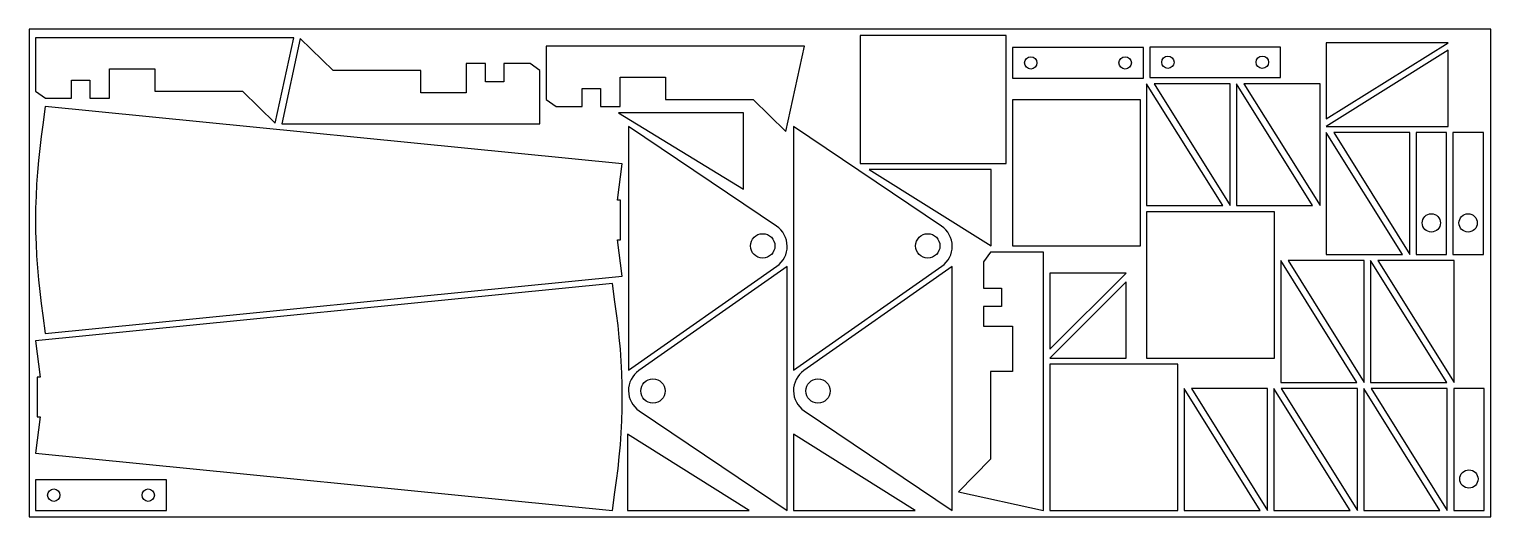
# Model space of a CAD drawing. Header units: metres. Extents: x 0 to 2400, y 0 to 800.
import ezdxf

# ---------------------------------------------------------------- set-up
doc = ezdxf.new("R2010")
doc.units = ezdxf.units.M

msp = doc.modelspace()

# ---------------------------------------------------------------- linework, layer by layer
for points in [[(0, 0), (2400, 0), (2400, 800), (0, 800)], [(404, 646), (434.4, 785.7), (10.4, 785.7), (10.4, 698.5), (26.6, 686.8), (69.6, 686.8), (69.6, 716.7), (99.6, 716.7), (99.6, 686.8), (131.7, 686.8), (131.7, 734.8), (206.1, 734.8), (206.1, 698.5), (350.1, 698.5)], [(445, 784.6), (414.7, 644.9), (838.7, 644.9), (838.7, 732.1), (822.5, 743.8), (779.5, 743.8), (779.5, 713.9), (749.5, 713.9), (749.5, 743.8), (717.3, 743.8), (717.3, 695.8), (642.9, 695.8), (642.9, 732.1), (498.9, 732.1)], [(1242.5, 632.3), (1272.9, 772.1), (848.9, 772.1), (848.9, 684.9), (865.1, 673.2), (908.1, 673.2), (908.1, 703), (938.1, 703), (938.1, 673.2), (970.3, 673.2), (970.3, 721.2), (1044.6, 721.2), (1044.6, 684.9), (1188.6, 684.9)], [(1364.3, 579.7), (1604.3, 579.7), (1604.3, 789.7), (1364.3, 789.7)], [(1829.7, 719.8), (1829.7, 769.8), (1614.7, 769.8), (1614.7, 719.8)], [(2054.9, 720.8), (2054.9, 770.8), (1839.9, 770.8), (1839.9, 720.8)], [(2129.9, 777.8), (2129.9, 652.8), (2329.9, 777.8)], [(2329.9, 640.6), (2329.9, 765.6), (2129.9, 640.6)], [(1834.9, 510.7), (1959.9, 510.7), (1834.9, 710.7)], [(1972.1, 710.7), (1847.1, 710.7), (1972.1, 510.7)], [(1982.4, 510.7), (2107.4, 510.7), (1982.4, 710.7)], [(2119.6, 710.7), (1994.6, 710.7), (2119.6, 510.7)], [(1824.7, 444.4), (1824.7, 684.4), (1614.7, 684.4), (1614.7, 444.4)], [(1172.8, 662.8), (967.8, 662.8), (1172.8, 537.8)], [(2129.9, 430.5), (2254.9, 430.5), (2129.9, 630.5)], [(2267.1, 630.5), (2142.1, 630.5), (2267.1, 430.5)], [(2277.4, 430.5), (2327.4, 430.5), (2327.4, 630.5), (2277.4, 630.5)], [(2337.8, 430.5), (2387.8, 430.5), (2387.8, 630.5), (2337.8, 630.5)], [(1579.5, 569.6), (1379.5, 569.6), (1579.5, 444.6)], [(2044.9, 260.5), (2044.9, 500.5), (1834.9, 500.5), (1834.9, 260.5)], [(1526, 40.7), (1665.8, 10.4), (1665.8, 434.4), (1578.6, 434.4), (1566.9, 418.1), (1566.9, 375.1), (1596.7, 375.1), (1596.7, 345.1), (1566.9, 345.1), (1566.9, 313), (1614.9, 313), (1614.9, 238.6), (1578.6, 238.6), (1578.6, 94.6)], [(2055.2, 220.4), (2180.2, 220.4), (2055.2, 420.4)], [(2192.3, 420.4), (2067.3, 420.4), (2192.3, 220.4)], [(2202.7, 220.4), (2327.7, 220.4), (2202.7, 420.4)], [(2339.8, 420.4), (2214.8, 420.4), (2339.8, 220.4)], [(1676.1, 399.9), (1676.1, 274.9), (1801.1, 399.9)], [(1801.1, 260.5), (1801.1, 385.5), (1676.1, 260.5)], [(1886.1, 10.4), (1886.1, 250.4), (1676.1, 250.4), (1676.1, 10.4)], [(1896.4, 10.4), (2021.4, 10.4), (1896.4, 210.4)], [(2033.5, 210.4), (1908.5, 210.4), (2033.5, 10.4)], [(2043.9, 10.4), (2168.9, 10.4), (2043.9, 210.4)], [(2181, 210.4), (2056, 210.4), (2181, 10.4)], [(2191.4, 10.4), (2316.4, 10.4), (2191.4, 210.4)], [(2328.6, 210.4), (2203.6, 210.4), (2328.6, 10.4)], [(2339.1, 10.4), (2389.1, 10.4), (2389.1, 210.4), (2339.1, 210.4)], [(982.2, 10.4), (1182.2, 10.4), (982.2, 135.4)], [(1255, 10.4), (1455, 10.4), (1255, 135.4)], [(225.4, 10.4), (225.4, 60.4), (10.4, 60.4), (10.4, 10.4)]]:
    msp.add_lwpolyline(points, close=True)
for points in [[(1654.8, 744.8, -1), (1634.5, 744.8, -1)], [(1809.8, 744.8, -1), (1789.5, 744.8, -1)], [(1880, 745.8, -1), (1859.7, 745.8, -1)], [(2035, 745.8, -1), (2014.7, 745.8, -1)], [(970.9, 519.4), (965.9, 519.4), (973.7, 578.9), (26.4, 673), (22.5, 643.2, 0.077606), (22.5, 330.5), (26.4, 300.8), (973.7, 394.9), (965.9, 454.4), (970.9, 454.4)], [(984, 640.5), (984, 240.5), (1227.6, 411.1, 0.526512), (1227, 477.1)], [(1255, 640.5), (1255, 240.5), (1498.6, 411.1, 0.526512), (1498, 477.1)], [(2302.4, 467.2, -1), (2302.4, 497.2, -1)], [(2362.8, 467.2, -1), (2362.8, 497.2, -1)], [(1204.5, 424.5, -1), (1204.5, 464.5, -1)], [(1475.5, 424.5, -1), (1475.5, 464.5, -1)], [(1244.7, 10.4), (1244.7, 410.4), (1001.1, 239.8, 0.526512), (1001.7, 173.8)], [(1515.7, 10.4), (1515.7, 410.4), (1272.1, 239.8, 0.526512), (1272.7, 173.8)], [(13.2, 164), (18.2, 164), (10.4, 104.5), (957.6, 10.4), (961.6, 40.1, 0.077606), (961.6, 352.8), (957.6, 382.6), (10.4, 288.5), (18.2, 229), (13.2, 229)], [(1024.2, 226.4, -1), (1024.2, 186.4, -1)], [(1295.2, 226.4, -1), (1295.2, 186.4, -1)], [(2364.1, 47, -1), (2364.1, 77, -1)], [(50.5, 35.4, -1), (30.2, 35.4, -1)], [(205.5, 35.4, -1), (185.2, 35.4, -1)]]:
    msp.add_lwpolyline(points, format="xyb", close=True)

doc.saveas('drawing.dxf')
